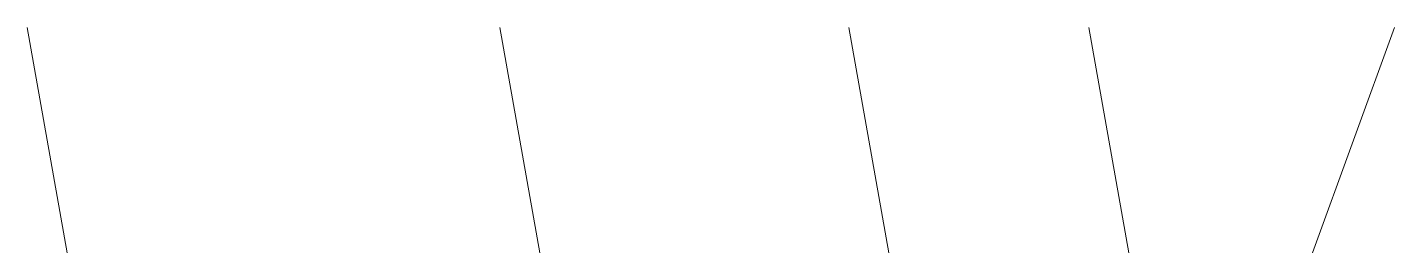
# Model space of a CAD drawing. Header units: centimetres. Extents: x 331046 to 708261, y -22683 to 106617.
# Drawn here: x 708249.33 to 708261.36, y 39612.87 to 39614.85 of the extents above.
import ezdxf

# ---------------------------------------------------------------- set-up
doc = ezdxf.new("R2010")
doc.units = ezdxf.units.CM
doc.header["$LTSCALE"] = 150
doc.layers.add('0-0.09', color=11, linetype='Continuous', lineweight=9)

msp = doc.modelspace()

# ---------------------------------------------------------------- linework, layer by layer
at = {"layer": '0-0.09', "lineweight": 9}
for p, q in [((708249.684, 39612.869, -0.2), (708249.334, 39614.852, -0.2)), ((708253.841, 39612.869, -0.2), (708253.491, 39614.852, -0.2)), ((708256.911, 39612.869, -0.2), (708256.561, 39614.852, -0.2)), ((708259.021, 39612.869, -0.2), (708258.671, 39614.852, -0.2)), ((708260.639, 39612.869, -0.2), (708261.36, 39614.852, -0.2))]:
    msp.add_line(p, q, dxfattribs=at)

doc.saveas('drawing.dxf')
